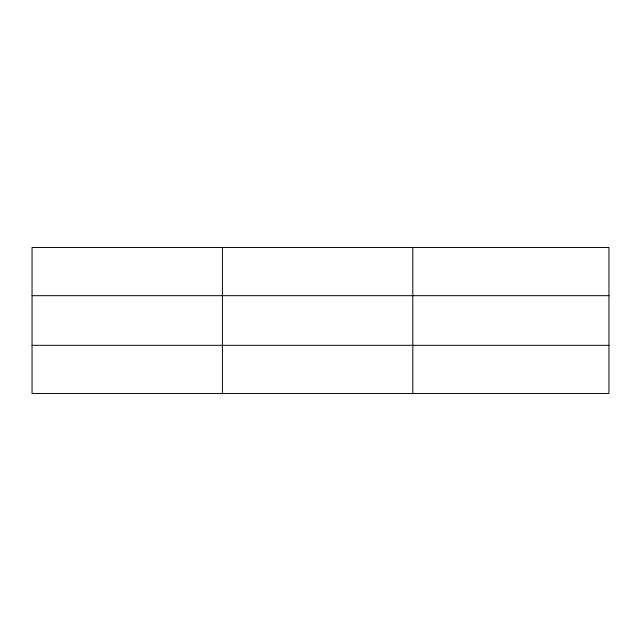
<?xml version="1.0" encoding="UTF-8"?>
<svg xmlns="http://www.w3.org/2000/svg" width="641" height="641" viewBox="0 0 641 641"><rect width="100%" height="100%" fill="white"/><g stroke="black" fill="none" stroke-linecap="round" stroke-linejoin="round"><path stroke-width="0.96" d="M222.427 247.482L222.427 393.518M412.804 247.482L412.804 393.518M608.95 345.323L608.95 393.518L32.05 393.518L32.05 247.482L608.95 247.482L608.95 345.323L32.05 345.323M32.05 295.677L608.95 295.677"/></g></svg>
